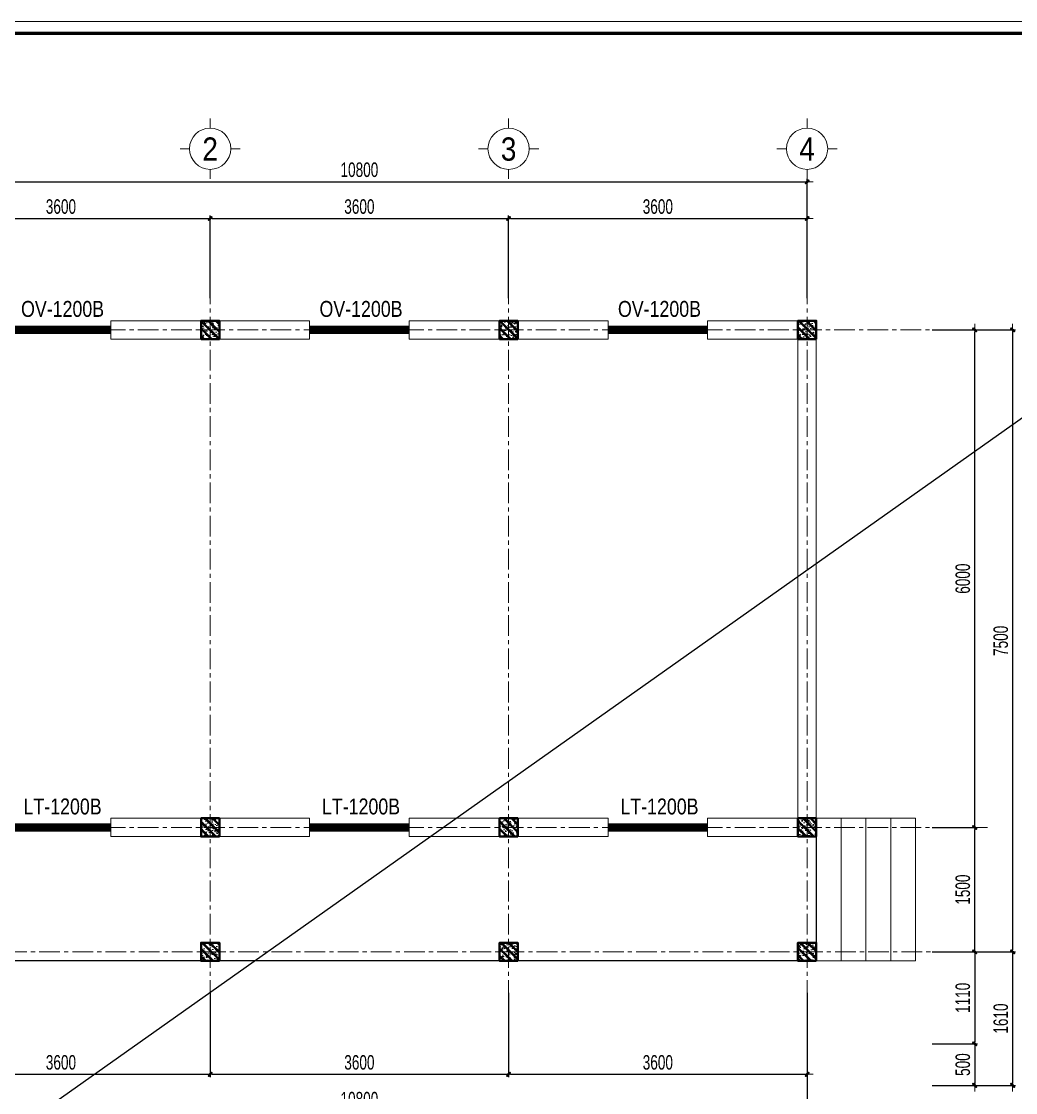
# Model space of a CAD drawing. Header units: millimetres. Extents: x -295047 to 304185, y -728047 to -308748.
# Drawn here: x 108953 to 120945, y -334590 to -321674 of the extents above; entities that cross this region are included whole.
import ezdxf
from ezdxf.enums import TextEntityAlignment as Align

# ---------------------------------------------------------------- set-up
doc = ezdxf.new("R2010")
doc.units = ezdxf.units.MM
doc.header["$MEASUREMENT"] = 0
doc.header["$PDMODE"] = 32
doc.linetypes.add('CENTER', pattern=[2, 1.25, -0.25, 0.25, -0.25])
doc.linetypes.add('HIDDEN', pattern=[0.375, 0.25, -0.125])
doc.layers.get('Defpoints').update_dxf_attribs({"color": 1})
doc.layers.add('KCS_LANH_TO', color=3, linetype='Continuous')
doc.layers.add('KCS_Plotter', color=11, linetype='Continuous', plot=False)
for name, color, linetype, lineweight in [('Khungten_LCDI', 7, 'Continuous', 5), ('LC Dim', 8, 'Continuous', 18), ('LC Hatch', 252, 'Continuous', 9), ('LC ISO', 153, 'Continuous', 13), ('LC MANH DUT', 35, 'HIDDEN', 5), ('LC Net dam2', 6, 'Continuous', 40), ('LC Net manh', 219, 'Continuous', 5), ('LC Net thay', 7, 'Continuous', 25), ('LC Text1', 3, 'Continuous', 20), ('TRUC', 8, 'CENTER', 5)]:
    doc.layers.add(name, color=color, linetype=linetype, lineweight=lineweight)
doc.styles.add('HOATBIF', font='hoatbif.shx', dxfattribs={"width": 0.7})
doc.styles.add('Khungten', font='VHAVAN.TTF', dxfattribs={"width": 0.9, "height": 5000})
doc.styles.add('LC 1', font='VHAVANB.TTF')
doc.styles.add('T2', font='VHARIAL.TTF', dxfattribs={"width": 0.8})
doc.styles.add('Title', font='VHBLACK.TTF', dxfattribs={"width": 0.8})
doc.dimstyles.new('1-125', dxfattribs={"dimscale": 120, "dimtxt": 2.5, "dimasz": 0.35, "dimexe": 0.5, "dimexo": 1, "dimgap": 0.8, "dimtad": 1, "dimdec": 0, "dimzin": 0, "dimdsep": 46, "dimtxsty": 'HOATBIF', "dimblk1": 'DOT', "dimblk2": 'DOT', "dimsah": 1, "dimcen": -1, "dimdle": 1, "dimclrd": 256, "dimclre": 256, "dimclrt": 4, "dimadec": 3, "dimazin": 2, "dimtfac": 0.333333, "dimtdec": 0, "dimtix": 1, "dimtmove": 2, "dimatfit": 3, "dimldrblk": 'DOT', "dimfxl": 1, "dimtvp": 0.833333, "dimtolj": 1, "dimtzin": 0, "dimarcsym": 0})

# ---------------------------------------------------------------- blocks, each defined once
blk = doc.blocks.new('A$C244B5B27')
at = {"layer": 'LC Hatch'}
h = blk.add_hatch(dxfattribs=at)
h.set_pattern_fill('CHAU-01', color=256, scale=15, pattern_type=2)
h.set_pattern_definition([(50, (-1043319.22, 434015.82), (107.5890274, -9.41282), [11.25, -123.75]), (355, (-1043319.22, 434015.82), (-20.8127, 112.82882), [9, -99]), (100.4514, (-1043310.25, 434015.04), (86.776407, 103.415931), [9.561029, -105.171317]), (46.1842, (-1043319.22, 434045.82), (160.086157, -24.827852), [16.875, -185.625]), (96.6356, (-1043305.88, 434043.75), (140.199406, 146.11768), [14.341543, -157.75695]), (351.1842, (-1043319.22, 434045.82), (140.199292, 146.11779), [13.5, -148.5]), (21, (-1043304.22, 434038.32), (89.536058, -60.3928336), [11.25, -123.75]), (326, (-1043304.22, 434038.32), (36.4973, 108.772507), [9, -99]), (71.4514, (-1043296.76, 434033.29), (126.033394, 48.3795745), [9.561029, -105.171317]), (37.5, (-1043319.22, 434015.823), (1.8239783, 49.9340781), [0, -97.8, 0, -100.5, 0, -99.375]), (7.5, (-1043319.22, 434015.82), (39.4604306, 59.1617568), [0, -57.3, 0, -95.55, 0, -37.875]), (327.5, (-1043352.67, 434015.823), (80.0733654, -3.3832308), [0, -37.5, 0, -117, 0, -155.25]), (317.5, (-1043367.67, 434015.82), (87.4779254, 15.0157473), [0, -48.75, 0, -77.7, 0, -110.25]), (45, (-1043319.22, 434015.82), (-45.0780573, 45.0780573), []), (45, (-1043319.22, 434034.2), (-45.0780573, 45.0780573), [])])
h.paths.add_polyline_path([(110, 110), (-110, 110), (-110, -110), (110, -110)])
at = {"layer": 'LC Net dam2'}
blk.add_lwpolyline([(-110, -110), (110, -110), (110, 110), (-110, 110)], close=True, dxfattribs=at)
blk = doc.blocks.new('lcdi fix')
at = {"layer": 'Defpoints', "lineweight": 0}
blk.add_lwpolyline([(-1200, -14850), (-1200, 14850), (40800, 14850), (40800, -14850)], close=True, dxfattribs=at)
at = {"layer": 'Khungten_LCDI', "color": 5, "lineweight": 60}
blk.add_lwpolyline([(0, -14650), (0, 14650), (40600, 14650), (40600, -14650)], close=True, dxfattribs=at)
at = {"color": 7, "style": 'Khungten', "width": 0.8}
for tag, p in [('REVISION', (39499, -10746)), ('NGAYHT', (39546, -11609))]:
    blk.add_attdef(tag, text='', height=200, dxfattribs=at).set_placement(p, align=Align.CENTER)
at = {"layer": 'LC Text1', "style": 'Title', "width": 1.485915}
for tag, p, p2 in [('TENBANVE1', (36913, -8886), (40339, -8886)), ('TENBANVE2', (36913, -9562), (40339, -9562))]:
    blk.add_attdef(tag, text='', height=250, dxfattribs=at).set_placement(p, p2, align=Align.FIT)
at = {"layer": 'LC Text1', "style": 'Title', "width": 0.7}
blk.add_attdef('SOBANVE', text='', height=250, dxfattribs=at).set_placement((39562, -13896), align=Align.CENTER)
blk = doc.blocks.new('DOT')
at = {"layer": 'LC Dim'}
blk.add_line((-3, 0), (3, 0), dxfattribs=at)
at = {"layer": 'LC Dim', "color": 4}
blk.add_line((-1, -1), (1, 1), dxfattribs=at)
blk.add_lwpolyline([(0.5, 1), (-1, -0.5), (-0.5, -1), (1, 0.5)], close=True, dxfattribs=at)
blk = doc.blocks.new('*D946')
at = {"layer": 'Defpoints', "color": 0, "ltscale": 2, "transparency": 16777216}
for p in [(107630, -333319), (111230, -333319), (111230, -334370)]:
    blk.add_point(p, dxfattribs=at)
at = {"layer": 'LC Dim', "lineweight": -2, "ltscale": 2, "transparency": 16777216}
for p, q in [((107630, -333389), (107630, -334405)), ((111230, -333389), (111230, -334405)), ((107654, -334370), (111205, -334370))]:
    blk.add_line(p, q, dxfattribs=at)
at = {"layer": 'LC Dim', "lineweight": -2, "ltscale": 2, "transparency": 16777216, "xscale": 24.5, "yscale": 24.5, "zscale": 24.5, "rotation": 180}
blk.add_blockref('DOT', (107630, -334370), dxfattribs=at)
at = {"layer": 'LC Dim', "lineweight": -2, "ltscale": 2, "transparency": 16777216, "xscale": 24.5, "yscale": 24.5, "zscale": 24.5}
blk.add_blockref('DOT', (111230, -334370), dxfattribs=at)
at = {"layer": 'LC Dim', "color": 4, "ltscale": 2, "transparency": 16777216, "insert": (109430, -334227), "char_height": 175, "attachment_point": 5, "style": 'HOATBIF'}
blk.add_mtext('\\A1;3600', dxfattribs=at)
blk = doc.blocks.new('_Dot')
at = {"color": 0, "linetype": 'ByBlock', "lineweight": -2}
blk.add_line((-0.5, 0), (-1, 0), dxfattribs=at)
at = {"color": 0, "linetype": 'ByBlock', "const_width": 0.5}
blk.add_lwpolyline([(-0.25, 0, 1), (0.25, 0, 1)], format="xyb", close=True, dxfattribs=at)
blk = doc.blocks.new('*D947')
at = {"layer": 'Defpoints', "color": 0, "ltscale": 2, "transparency": 16777216}
for p in [(111230, -333319), (114830, -333319), (114830, -334370)]:
    blk.add_point(p, dxfattribs=at)
at = {"layer": 'LC Dim', "lineweight": -2, "ltscale": 2, "transparency": 16777216}
for p, q in [((111230, -333389), (111230, -334405)), ((114830, -333389), (114830, -334405)), ((111254, -334370), (114805, -334370))]:
    blk.add_line(p, q, dxfattribs=at)
at = {"layer": 'LC Dim', "lineweight": -2, "ltscale": 2, "transparency": 16777216, "xscale": 24.5, "yscale": 24.5, "zscale": 24.5, "rotation": 180}
blk.add_blockref('DOT', (111230, -334370), dxfattribs=at)
at = {"layer": 'LC Dim', "lineweight": -2, "ltscale": 2, "transparency": 16777216, "xscale": 24.5, "yscale": 24.5, "zscale": 24.5}
blk.add_blockref('DOT', (114830, -334370), dxfattribs=at)
at = {"layer": 'LC Dim', "color": 4, "ltscale": 2, "transparency": 16777216, "insert": (113030, -334227), "char_height": 175, "attachment_point": 5, "style": 'HOATBIF'}
blk.add_mtext('\\A1;3600', dxfattribs=at)
blk = doc.blocks.new('*D948')
at = {"layer": 'Defpoints', "color": 0, "ltscale": 2, "transparency": 16777216}
for p in [(114830, -333319), (118430, -333319), (118430, -334370)]:
    blk.add_point(p, dxfattribs=at)
at = {"layer": 'LC Dim', "lineweight": -2, "ltscale": 2, "transparency": 16777216}
for p, q in [((114830, -333389), (114830, -334405)), ((118430, -333389), (118430, -334405)), ((114854, -334370), (118405, -334370))]:
    blk.add_line(p, q, dxfattribs=at)
at = {"layer": 'LC Dim', "lineweight": -2, "ltscale": 2, "transparency": 16777216, "xscale": 24.5, "yscale": 24.5, "zscale": 24.5, "rotation": 180}
blk.add_blockref('DOT', (114830, -334370), dxfattribs=at)
at = {"layer": 'LC Dim', "lineweight": -2, "ltscale": 2, "transparency": 16777216, "xscale": 24.5, "yscale": 24.5, "zscale": 24.5}
blk.add_blockref('DOT', (118430, -334370), dxfattribs=at)
at = {"layer": 'LC Dim', "color": 4, "ltscale": 2, "transparency": 16777216, "insert": (116630, -334227), "char_height": 175, "attachment_point": 5, "style": 'HOATBIF'}
blk.add_mtext('\\A1;3600', dxfattribs=at)
blk = doc.blocks.new('*D949')
at = {"layer": 'Defpoints', "color": 0, "ltscale": 2, "transparency": 16777216}
for p in [(107630, -333319), (118430, -333319), (118430, -334814)]:
    blk.add_point(p, dxfattribs=at)
at = {"layer": 'LC Dim', "lineweight": -2, "ltscale": 2, "transparency": 16777216}
for p, q in [((107630, -333389), (107630, -334849)), ((118430, -333389), (118430, -334849)), ((107654, -334814), (118405, -334814))]:
    blk.add_line(p, q, dxfattribs=at)
at = {"layer": 'LC Dim', "lineweight": -2, "ltscale": 2, "transparency": 16777216, "xscale": 24.5, "yscale": 24.5, "zscale": 24.5, "rotation": 180}
blk.add_blockref('DOT', (107630, -334814), dxfattribs=at)
at = {"layer": 'LC Dim', "lineweight": -2, "ltscale": 2, "transparency": 16777216, "xscale": 24.5, "yscale": 24.5, "zscale": 24.5}
blk.add_blockref('DOT', (118430, -334814), dxfattribs=at)
at = {"layer": 'LC Dim', "color": 4, "ltscale": 2, "transparency": 16777216, "insert": (113030, -334671), "char_height": 175, "attachment_point": 5, "style": 'HOATBIF'}
blk.add_mtext('\\A1;10800', dxfattribs=at)
blk = doc.blocks.new('*D953')
at = {"layer": 'Defpoints', "color": 0, "ltscale": 2, "transparency": 16777216}
for p in [(119870, -331393), (120452, -331393), (119870, -332893)]:
    blk.add_point(p, dxfattribs=at)
at = {"layer": 'LC Dim', "lineweight": -2, "ltscale": 2, "transparency": 16777216}
for p, q in [((119940, -331393), (120487, -331393)), ((120452, -332869), (120452, -331418)), ((119940, -332893), (120487, -332893))]:
    blk.add_line(p, q, dxfattribs=at)
at = {"layer": 'LC Dim', "lineweight": -2, "ltscale": 2, "transparency": 16777216, "xscale": 24.5, "yscale": 24.5, "zscale": 24.5}
for p, rotation in [((120452, -331393), 90), ((120452, -332893), 270)]:
    blk.add_blockref('DOT', p, dxfattribs=dict(at, rotation=rotation))
at = {"layer": 'LC Dim', "color": 4, "ltscale": 2, "transparency": 16777216, "insert": (120309, -332143), "char_height": 175, "attachment_point": 5, "rotation": 90, "style": 'HOATBIF'}
blk.add_mtext('\\A1;1500', dxfattribs=at)
blk = doc.blocks.new('*D954')
at = {"layer": 'Defpoints', "color": 0, "ltscale": 2, "transparency": 16777216}
for p in [(119870, -325393), (120452, -325393), (119870, -331393)]:
    blk.add_point(p, dxfattribs=at)
at = {"layer": 'LC Dim', "lineweight": -2, "ltscale": 2, "transparency": 16777216}
for p, q in [((119940, -325393), (120487, -325393)), ((120452, -331369), (120452, -325418)), ((119940, -331393), (120487, -331393))]:
    blk.add_line(p, q, dxfattribs=at)
at = {"layer": 'LC Dim', "lineweight": -2, "ltscale": 2, "transparency": 16777216, "xscale": 24.5, "yscale": 24.5, "zscale": 24.5}
for p, rotation in [((120452, -325393), 90), ((120452, -331393), 270)]:
    blk.add_blockref('DOT', p, dxfattribs=dict(at, rotation=rotation))
at = {"layer": 'LC Dim', "color": 4, "ltscale": 2, "transparency": 16777216, "insert": (120309, -328393), "char_height": 175, "attachment_point": 5, "rotation": 90, "style": 'HOATBIF'}
blk.add_mtext('\\A1;6000', dxfattribs=at)
blk = doc.blocks.new('*D955')
at = {"layer": 'Defpoints', "color": 0, "ltscale": 2, "transparency": 16777216}
for p in [(119870, -334003), (119870, -334503), (120452, -334503)]:
    blk.add_point(p, dxfattribs=at)
at = {"layer": 'LC Dim', "lineweight": -2, "ltscale": 2, "transparency": 16777216}
for p, q in [((119940, -334003), (120487, -334003)), ((120452, -334028), (120452, -334479)), ((119940, -334503), (120487, -334503))]:
    blk.add_line(p, q, dxfattribs=at)
at = {"layer": 'LC Dim', "lineweight": -2, "ltscale": 2, "transparency": 16777216, "xscale": 24.5, "yscale": 24.5, "zscale": 24.5}
for p, rotation in [((120452, -334003), 90), ((120452, -334503), 270)]:
    blk.add_blockref('DOT', p, dxfattribs=dict(at, rotation=rotation))
at = {"layer": 'LC Dim', "color": 4, "ltscale": 2, "transparency": 16777216, "insert": (120309, -334253), "char_height": 175, "attachment_point": 5, "rotation": 90, "style": 'HOATBIF'}
blk.add_mtext('\\A1;500', dxfattribs=at)
blk = doc.blocks.new('*D956')
at = {"layer": 'Defpoints', "color": 0, "ltscale": 2, "transparency": 16777216}
for p in [(119870, -332893), (119870, -334003), (120452, -334003)]:
    blk.add_point(p, dxfattribs=at)
at = {"layer": 'LC Dim', "lineweight": -2, "ltscale": 2, "transparency": 16777216}
for p, q in [((119940, -332893), (120487, -332893)), ((120452, -332918), (120452, -333979)), ((119940, -334003), (120487, -334003))]:
    blk.add_line(p, q, dxfattribs=at)
at = {"layer": 'LC Dim', "lineweight": -2, "ltscale": 2, "transparency": 16777216, "xscale": 24.5, "yscale": 24.5, "zscale": 24.5}
for p, rotation in [((120452, -332893), 90), ((120452, -334003), 270)]:
    blk.add_blockref('DOT', p, dxfattribs=dict(at, rotation=rotation))
at = {"layer": 'LC Dim', "color": 4, "ltscale": 2, "transparency": 16777216, "insert": (120309, -333448), "char_height": 175, "attachment_point": 5, "rotation": 90, "style": 'HOATBIF'}
blk.add_mtext('\\A1;1110', dxfattribs=at)
blk = doc.blocks.new('*D957')
at = {"layer": 'Defpoints', "color": 0, "ltscale": 2, "transparency": 16777216}
for p in [(119870, -325393), (119870, -332893), (120910, -332893)]:
    blk.add_point(p, dxfattribs=at)
at = {"layer": 'LC Dim', "lineweight": -2, "ltscale": 2, "transparency": 16777216}
for p, q in [((119940, -325393), (120945, -325393)), ((120910, -325418), (120910, -332869)), ((119940, -332893), (120945, -332893))]:
    blk.add_line(p, q, dxfattribs=at)
at = {"layer": 'LC Dim', "lineweight": -2, "ltscale": 2, "transparency": 16777216, "xscale": 24.5, "yscale": 24.5, "zscale": 24.5}
for p, rotation in [((120910, -325393), 90), ((120910, -332893), 270)]:
    blk.add_blockref('DOT', p, dxfattribs=dict(at, rotation=rotation))
at = {"layer": 'LC Dim', "color": 4, "ltscale": 2, "transparency": 16777216, "insert": (120767, -329143), "char_height": 175, "attachment_point": 5, "rotation": 90, "style": 'HOATBIF'}
blk.add_mtext('\\A1;7500', dxfattribs=at)
blk = doc.blocks.new('*D958')
at = {"layer": 'Defpoints', "color": 0, "ltscale": 2, "transparency": 16777216}
for p in [(119870, -332893), (119870, -334503), (120910, -334503)]:
    blk.add_point(p, dxfattribs=at)
at = {"layer": 'LC Dim', "lineweight": -2, "ltscale": 2, "transparency": 16777216}
for p, q in [((119940, -332893), (120945, -332893)), ((120910, -332918), (120910, -334479)), ((119940, -334503), (120945, -334503))]:
    blk.add_line(p, q, dxfattribs=at)
at = {"layer": 'LC Dim', "lineweight": -2, "ltscale": 2, "transparency": 16777216, "xscale": 24.5, "yscale": 24.5, "zscale": 24.5}
for p, rotation in [((120910, -332893), 90), ((120910, -334503), 270)]:
    blk.add_blockref('DOT', p, dxfattribs=dict(at, rotation=rotation))
at = {"layer": 'LC Dim', "color": 4, "ltscale": 2, "transparency": 16777216, "insert": (120767, -333698), "char_height": 175, "attachment_point": 5, "rotation": 90, "style": 'HOATBIF'}
blk.add_mtext('\\A1;1610', dxfattribs=at)
blk = doc.blocks.new('*D959')
at = {"layer": 'Defpoints', "color": 0, "ltscale": 2, "transparency": 16777216}
for p in [(111230, -324050), (107630, -325082), (111230, -325082)]:
    blk.add_point(p, dxfattribs=at)
at = {"layer": 'LC Dim', "lineweight": -2, "ltscale": 2, "transparency": 16777216}
for p, q in [((107630, -325012), (107630, -324015)), ((107654, -324050), (111205, -324050)), ((111230, -325012), (111230, -324015))]:
    blk.add_line(p, q, dxfattribs=at)
at = {"layer": 'LC Dim', "lineweight": -2, "ltscale": 2, "transparency": 16777216, "xscale": 24.5, "yscale": 24.5, "zscale": 24.5, "rotation": 180}
blk.add_blockref('DOT', (107630, -324050), dxfattribs=at)
at = {"layer": 'LC Dim', "lineweight": -2, "ltscale": 2, "transparency": 16777216, "xscale": 24.5, "yscale": 24.5, "zscale": 24.5}
blk.add_blockref('DOT', (111230, -324050), dxfattribs=at)
at = {"layer": 'LC Dim', "color": 4, "ltscale": 2, "transparency": 16777216, "insert": (109430, -323907), "char_height": 175, "attachment_point": 5, "style": 'HOATBIF'}
blk.add_mtext('\\A1;3600', dxfattribs=at)
blk = doc.blocks.new('*D960')
at = {"layer": 'Defpoints', "color": 0, "ltscale": 2, "transparency": 16777216}
for p in [(114830, -324050), (111230, -325082), (114830, -325082)]:
    blk.add_point(p, dxfattribs=at)
at = {"layer": 'LC Dim', "lineweight": -2, "ltscale": 2, "transparency": 16777216}
for p, q in [((111230, -325012), (111230, -324015)), ((111254, -324050), (114805, -324050)), ((114830, -325012), (114830, -324015))]:
    blk.add_line(p, q, dxfattribs=at)
at = {"layer": 'LC Dim', "lineweight": -2, "ltscale": 2, "transparency": 16777216, "xscale": 24.5, "yscale": 24.5, "zscale": 24.5, "rotation": 180}
blk.add_blockref('DOT', (111230, -324050), dxfattribs=at)
at = {"layer": 'LC Dim', "lineweight": -2, "ltscale": 2, "transparency": 16777216, "xscale": 24.5, "yscale": 24.5, "zscale": 24.5}
blk.add_blockref('DOT', (114830, -324050), dxfattribs=at)
at = {"layer": 'LC Dim', "color": 4, "ltscale": 2, "transparency": 16777216, "insert": (113030, -323907), "char_height": 175, "attachment_point": 5, "style": 'HOATBIF'}
blk.add_mtext('\\A1;3600', dxfattribs=at)
blk = doc.blocks.new('*D961')
at = {"layer": 'Defpoints', "color": 0, "ltscale": 2, "transparency": 16777216}
for p in [(118430, -324050), (114830, -325082), (118430, -325082)]:
    blk.add_point(p, dxfattribs=at)
at = {"layer": 'LC Dim', "lineweight": -2, "ltscale": 2, "transparency": 16777216}
for p, q in [((114830, -325012), (114830, -324015)), ((114854, -324050), (118405, -324050)), ((118430, -325012), (118430, -324015))]:
    blk.add_line(p, q, dxfattribs=at)
at = {"layer": 'LC Dim', "lineweight": -2, "ltscale": 2, "transparency": 16777216, "xscale": 24.5, "yscale": 24.5, "zscale": 24.5, "rotation": 180}
blk.add_blockref('DOT', (114830, -324050), dxfattribs=at)
at = {"layer": 'LC Dim', "lineweight": -2, "ltscale": 2, "transparency": 16777216, "xscale": 24.5, "yscale": 24.5, "zscale": 24.5}
blk.add_blockref('DOT', (118430, -324050), dxfattribs=at)
at = {"layer": 'LC Dim', "color": 4, "ltscale": 2, "transparency": 16777216, "insert": (116630, -323907), "char_height": 175, "attachment_point": 5, "style": 'HOATBIF'}
blk.add_mtext('\\A1;3600', dxfattribs=at)
blk = doc.blocks.new('*D962')
at = {"layer": 'Defpoints', "color": 0, "ltscale": 2, "transparency": 16777216}
for p in [(118430, -323607), (107630, -325082), (118430, -325082)]:
    blk.add_point(p, dxfattribs=at)
at = {"layer": 'LC Dim', "lineweight": -2, "ltscale": 2, "transparency": 16777216}
for p, q in [((107630, -325012), (107630, -323572)), ((107654, -323607), (118405, -323607)), ((118430, -325012), (118430, -323572))]:
    blk.add_line(p, q, dxfattribs=at)
at = {"layer": 'LC Dim', "lineweight": -2, "ltscale": 2, "transparency": 16777216, "xscale": 24.5, "yscale": 24.5, "zscale": 24.5, "rotation": 180}
blk.add_blockref('DOT', (107630, -323607), dxfattribs=at)
at = {"layer": 'LC Dim', "lineweight": -2, "ltscale": 2, "transparency": 16777216, "xscale": 24.5, "yscale": 24.5, "zscale": 24.5}
blk.add_blockref('DOT', (118430, -323607), dxfattribs=at)
at = {"layer": 'LC Dim', "color": 4, "ltscale": 2, "transparency": 16777216, "insert": (113030, -323463), "char_height": 175, "attachment_point": 5, "style": 'HOATBIF'}
blk.add_mtext('\\A1;10800', dxfattribs=at)
blk = doc.blocks.new('TTRUC')
at = {"layer": 'LC ISO'}
for p, q in [((0, 6.95), (0, 10.13)), ((-6.95, 0), (-10.13, 0)), ((6.95, 0), (10.13, 0)), ((0, -6.95), (0, -10.13))]:
    blk.add_line(p, q, dxfattribs=at)
at = {"layer": 'LC Net manh'}
blk.add_circle((0, 0), 6.95, dxfattribs=at)

msp = doc.modelspace()

# ---------------------------------------------------------------- linework, layer by layer
at = {"layer": 'KCS_LANH_TO', "color": 2, "ltscale": 2, "const_width": 100, "elevation": 17.7}
for points in [[(108829.9, -325393.1), (110029.9, -325393.1)], [(112429.9, -325393.1), (113629.9, -325393.1)], [(116029.9, -325393.1), (117229.9, -325393.1)], [(108829.9, -331393.1), (110029.9, -331393.1)], [(112429.9, -331393.1), (113629.9, -331393.1)], [(116029.9, -331393.1), (117229.9, -331393.1)]]:
    msp.add_lwpolyline(points, dxfattribs=at)
at = {"layer": 'KCS_Plotter', "ltscale": 2}
msp.add_line((98385, -342463.5, 17.7), (127785, -321673.5, 17.7), dxfattribs=at)
at = {"layer": 'LC MANH DUT', "ltscale": 200}
msp.add_line((118541.2, -330218.1, 23.7), (118541.2, -330328.1, 23.7), dxfattribs=at)
at = {"layer": 'LC Net manh'}
for p, q in [((112429.9, -325283.1, 17.7), (110029.9, -325283.1, 17.7)), ((112429.9, -325283.1, 17.7), (110029.9, -325283.1, 17.7)), ((110029.9, -325283.1, 17.7), (110029.9, -325503.1, 17.7)), ((112429.9, -325283.1, 17.7), (112429.9, -325503.1, 17.7)), ((116029.9, -325283.1, 17.7), (113629.9, -325283.1, 17.7)), ((113629.9, -325283.1, 17.7), (113629.9, -325503.1, 17.7)), ((116029.9, -325283.1, 17.7), (116029.9, -325503.1, 17.7)), ((118539.9, -325283.1, 17.7), (117229.9, -325283.1, 17.7)), ((117229.9, -325283.1, 17.7), (117229.9, -325503.1, 17.7)), ((118539.9, -325283.1, 17.7), (118539.9, -331503.1, 17.7)), ((112429.9, -325503.1, 17.7), (110029.9, -325503.1, 17.7)), ((112429.9, -325503.1, 17.7), (110029.9, -325503.1, 17.7)), ((114719.9, -325503.1, 17.7), (113629.9, -325503.1, 17.7)), ((116029.9, -325503.1, 17.7), (114719.9, -325503.1, 17.7)), ((118319.9, -325503.1, 17.7), (117229.9, -325503.1, 17.7)), ((118319.9, -331283.1, 17.7), (118319.9, -325503.1, 17.7)), ((110029.9, -331283.1, 17.7), (112429.9, -331283.1, 17.7)), ((110029.9, -331283.1, 17.7), (112429.9, -331283.1, 17.7)), ((110029.9, -331283.1, 17.7), (110029.9, -331503.1, 17.7)), ((110029.9, -331283.1, 17.7), (110029.9, -331503.1, 17.7)), ((112429.9, -331283.1, 17.7), (112429.9, -331503.1, 17.7)), ((112429.9, -331283.1, 17.7), (112429.9, -331503.1, 17.7)), ((113629.9, -331283.1, 17.7), (114719.9, -331283.1, 17.7)), ((113629.9, -331283.1, 17.7), (113629.9, -331503.1, 17.7)), ((114719.9, -331283.1, 17.7), (116029.9, -331283.1, 17.7)), ((116029.9, -331283.1, 17.7), (116029.9, -331503.1, 17.7)), ((117229.9, -331283.1, 17.7), (118319.9, -331283.1, 17.7)), ((117229.9, -331283.1, 17.7), (117229.9, -331503.1, 17.7)), ((118539.9, -331283.1, 17.7), (119739.9, -331283.1, 17.7)), ((118839.9, -331283.1, 17.7), (118839.9, -333003.1, 17.7)), ((119139.9, -331283.1, 17.7), (119139.9, -333003.1, 17.7)), ((119439.9, -331283.1, 17.7), (119439.9, -333003.1, 17.7)), ((119739.9, -331283.1, 17.7), (119739.9, -333003.1, 17.7)), ((110029.9, -331503.1, 17.7), (112429.9, -331503.1, 17.7)), ((110029.9, -331503.1, 17.7), (112429.9, -331503.1, 17.7)), ((113629.9, -331503.1, 17.7), (116029.9, -331503.1, 17.7)), ((117229.9, -331503.1, 17.7), (118539.9, -331503.1, 17.7)), ((118539.9, -331493.1, 17.7), (118539.9, -333003.1, 17.7)), ((119739.9, -333003.1, 17.7), (119739.9, -331914.4, 17.7)), ((119739.9, -333003.1, 17.7), (118539.9, -333003.1, 17.7))]:
    msp.add_line(p, q, dxfattribs=at)
at = {"layer": 'LC Net thay'}
for p, q in [((118539.9, -331283.1, 17.7), (118539.9, -333003.1, 17.7)), ((118319.9, -333003.1, 17.7), (107519.9, -333003.1, 17.7))]:
    msp.add_line(p, q, dxfattribs=at)
at = {"layer": 'TRUC', "ltscale": 200}
for p, q in [((111229.9, -324034.4, 17.7), (111229.9, -333754.2, 17.7)), ((114829.9, -324034.4, 17.7), (114829.9, -333754.2, 17.7)), ((118429.9, -324034.4, 17.7), (118429.9, -333754.2, 17.7)), ((120608.2, -325393.1, 17.7), (105263.1, -325393.1, 17.7)), ((120608.2, -331393.1, 17.7), (105263.1, -331393.1, 17.7)), ((120618.2, -332893.1, 17.7), (105263.1, -332893.1, 17.7))]:
    msp.add_line(p, q, dxfattribs=at)

# ---------------------------------------------------------------- block references
at = {"layer": 'LC ISO', "xscale": -35.81723126799241, "yscale": 35.81723126799241, "zscale": 35.81723126799241}
for p in [(111229.9, -323208.7, 17.7), (114829.9, -323208.7, 17.7), (118429.9, -323208.7, 17.7)]:
    msp.add_blockref('TTRUC', p, dxfattribs=at)
at = {"layer": 'LC Net dam2', "xscale": -1}
for p in [(111231.2, -325393.1, 17.7), (114831.2, -325393.1, 17.7), (118429.9, -325393.1, 17.7), (111231.2, -331393.1, 17.7), (114831.2, -331393.1, 17.7), (118429.9, -331393.1, 17.7), (111231.2, -332893.1, 17.7), (114831.2, -332893.1, 17.7), (118429.9, -332893.1, 17.7)]:
    msp.add_blockref('A$C244B5B27', p, dxfattribs=at)
at = {"layer": 'LC Net thay', "xscale": 0.7000000000000526, "yscale": 0.7000000000000526, "zscale": 0.7000000000000526}
msp.add_blockref('lcdi fix', (99225, -332068.5, 11.8), dxfattribs=at)

# ---------------------------------------------------------------- texts
at = {"layer": 'LC Text1', "ltscale": 0.2, "style": 'LC 1', "width": 0.9}
for s, p in [('2', (111230.1, -323436.8, 17.7)), ('3', (114830.1, -323436.8, 17.7)), ('4', (118430.1, -323436.8, 17.7))]:
    msp.add_text(s, height=280.4, dxfattribs=at).set_placement(p, align=Align.BOTTOM_CENTER)
at = {"layer": 'LC Text1', "style": 'T2', "width": 0.8}
for s, p in [('OV-1200B', (109449.8, -325236.1, 17.7)), ('OV-1200B', (113049.8, -325236.1, 17.7)), ('OV-1200B', (116649.8, -325236.1, 17.7)), ('lt-1200B', (109449.8, -331236.1, 17.7)), ('lt-1200B', (113049.8, -331236.1, 17.7)), ('lt-1200B', (116649.8, -331236.1, 17.7))]:
    msp.add_text(s, height=192, dxfattribs=at).set_placement(p, align=Align.CENTER)

# ---------------------------------------------------------------- dimensions: what is measured, and where the dimension line sits
at = {"layer": 'LC Dim', "ltscale": 2}
for base, p1, p2, picture, middle in [((118429.9, -323606.6, 17.7), (107629.9, -325082.3, 17.7), (118429.9, -325082.3, 17.7), '*D962', (113029.9, -323463.1, 17.7)), ((111229.9, -324050.4, 17.7), (107629.9, -325082.3, 17.7), (111229.9, -325082.3, 17.7), '*D959', (109429.9, -323906.9, 17.7)), ((114829.9, -324050.4, 17.7), (111229.9, -325082.3, 17.7), (114829.9, -325082.3, 17.7), '*D960', (113029.9, -323906.9, 17.7)), ((118429.9, -324050.4, 17.7), (114829.9, -325082.3, 17.7), (118429.9, -325082.3, 17.7), '*D961', (116629.9, -323906.9, 17.7)), ((111229.9, -334370.3, 17.7), (107629.9, -333319.1, 17.7), (111229.9, -333319.1, 17.7), '*D946', (109429.9, -334226.8, 17.7)), ((118429.9, -334814.2, 17.7), (107629.9, -333319.1, 17.7), (118429.9, -333319.1, 17.7), '*D949', (113029.9, -334670.7, 17.7)), ((114829.9, -334370.3, 17.7), (111229.9, -333319.1, 17.7), (114829.9, -333319.1, 17.7), '*D947', (113029.9, -334226.8, 17.7)), ((118429.9, -334370.3, 17.7), (114829.9, -333319.1, 17.7), (118429.9, -333319.1, 17.7), '*D948', (116629.9, -334226.8, 17.7))]:
    dim = msp.add_linear_dim(base=base, p1=p1, p2=p2, dimstyle='1-125', override={"dimscale": 70}, dxfattribs=at)
    dim.commit()
    dim.dimension.update_dxf_attribs({"geometry": picture, "text_midpoint": middle})
for base, p1, p2, picture, middle in [((120452.2, -325393.1, 17.7), (119869.9, -331393.1, 17.7), (119869.9, -325393.1, 17.7), '*D954', (120308.7, -328393.1, 17.7)), ((120910.2, -332893.1, 17.7), (119869.9, -325393.1, 17.7), (119869.9, -332893.1, 17.7), '*D957', (120766.7, -329143.1, 17.7)), ((120452.2, -331393.1, 17.7), (119869.9, -332893.1, 17.7), (119869.9, -331393.1, 17.7), '*D953', (120308.7, -332143.1, 17.7)), ((120452.2, -334003.1, 17.7), (119869.9, -332893.1, 17.7), (119869.9, -334003.1, 17.7), '*D956', (120308.7, -333448.1, 17.7)), ((120910.2, -334503.1, 17.7), (119869.9, -332893.1, 17.7), (119869.9, -334503.1, 17.7), '*D958', (120766.7, -333698.1, 17.7)), ((120452.2, -334503.1, 17.7), (119869.9, -334003.1, 17.7), (119869.9, -334503.1, 17.7), '*D955', (120308.7, -334253.1, 17.7))]:
    dim = msp.add_linear_dim(base=base, p1=p1, p2=p2, angle=90, dimstyle='1-125', override={"dimscale": 70}, dxfattribs=at)
    dim.commit()
    dim.dimension.update_dxf_attribs({"geometry": picture, "text_midpoint": middle})

doc.saveas('drawing.dxf')
